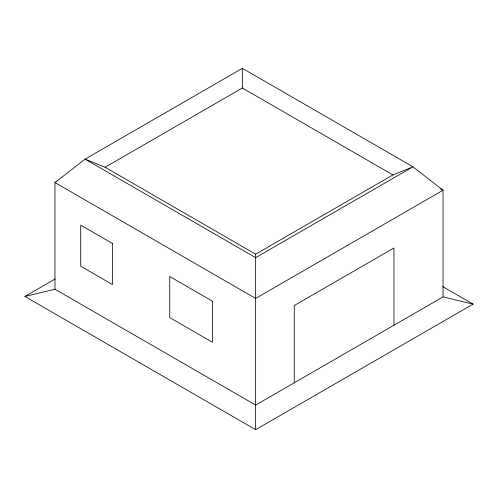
<?xml version="1.0" encoding="UTF-8"?>
<svg xmlns="http://www.w3.org/2000/svg" width="498" height="498" viewBox="0 0 498 498"><rect width="100%" height="100%" fill="white"/><g stroke="black" fill="none" stroke-linecap="round" stroke-linejoin="round"><path stroke-width="0.75" d="M54.973 289.226L54.973 182.579L85.04 159.148L105.09 167.26L242.358 88.009L242.358 68.319L412.96 166.818L443.027 190.248L443.027 296.895L255.642 405.079L54.973 289.226L24.9 296.459L255.642 429.681L473.1 304.129L442.828 286.655M255.642 429.681L255.642 254.179L392.91 174.935L412.96 166.818L255.642 257.64L85.04 159.148L242.358 68.319M56.318 181.801L54.973 182.579L255.642 298.433L443.027 190.248L440.338 188.692M24.9 296.459L55.197 278.967M443.027 296.895L473.1 304.129M242.358 88.009L392.91 174.935M105.09 167.26L255.642 254.179M393.962 325.225L393.962 247.979L294.274 305.535L294.274 382.781M112.48 243.466L80.695 225.115L80.695 266.2L112.48 284.551L112.48 243.466M212.428 301.172L169.731 276.521L169.731 317.606L212.428 342.257L212.428 301.172"/></g></svg>
